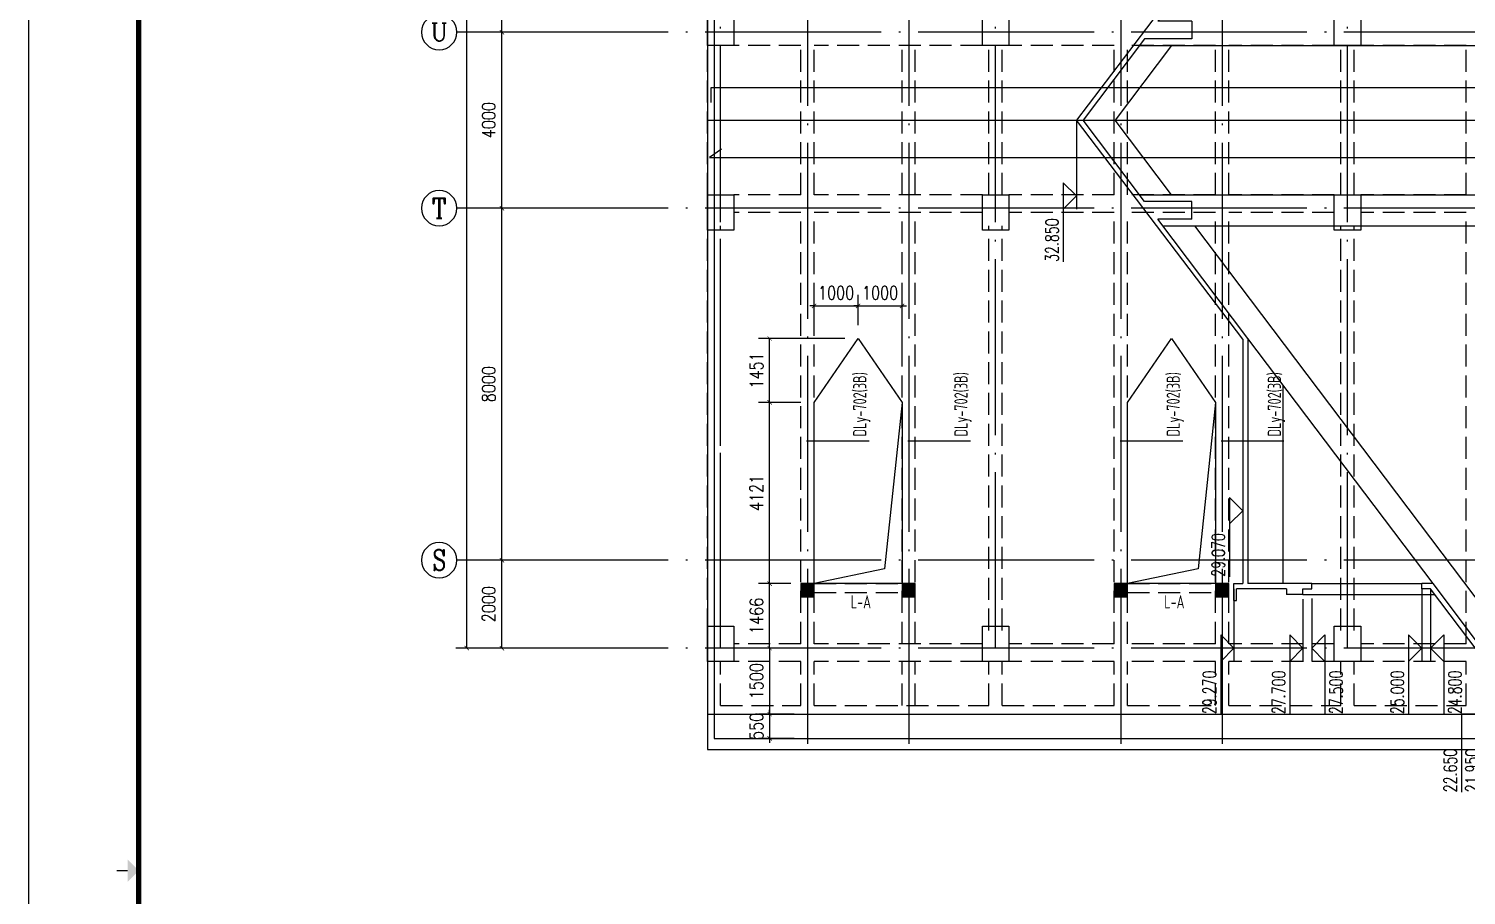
# Model space of a CAD drawing. Header units: millimetres. Extents: x 2998490 to 15040601, y 444546 to 7822218.
# Drawn here: x 14841995 to 14874672, y 7443156 to 7462848 of the extents above; entities that cross this region are included whole.
import ezdxf
from ezdxf.enums import TextEntityAlignment as Align

# ---------------------------------------------------------------- set-up
doc = ezdxf.new("R2010")
doc.units = ezdxf.units.MM
doc.header["$LTSCALE"] = 2000
doc.linetypes.add('DASH', pattern=[0.35, 0.25, -0.1])
doc.linetypes.add('DOTE', pattern=[2.42, 2, -0.2, 0.02, -0.2])
for name, color, linetype in [('3-AXIS', 3, 'Continuous'), ('3-AXIS_TEXT', 7, 'Continuous'), ('3-ban', 84, 'Continuous'), ('3-ban-rein', 1, 'Continuous'), ('3-column-DOWN', 232, 'Continuous'), ('3-dote', 43, 'DOTE'), ('3-liang-R截面-X', 50, 'Continuous'), ('3-liang-R截面-Y', 70, 'Continuous'), ('3-liang-s-1', 44, 'Continuous'), ('3-liang-xu', 120, 'DASH'), ('AXIS', 3, 'Continuous'), ('AXIS_TEXT', 7, 'Continuous'), ('图框', 7, 'Continuous')]:
    doc.layers.add(name, color=color, linetype=linetype)
doc.styles.add('_TCH_AXIS', font='COMPLEX', dxfattribs={"bigfont": 'GBCBIG'})
doc.styles.add('_TCH_DIM', font='SIMPLEX', dxfattribs={"bigfont": 'GBCBIG'})
doc.styles.add('COMPLEX', font='COMPLEX')
doc.styles.add('DIM_FONT', font='SIMPLEX', dxfattribs={"width": 0.8, "bigfont": 'HZTXT'})
doc.styles.add('TSSD_Rein', font='Tssdeng.shx', dxfattribs={"width": 0.7, "bigfont": 'hztxt.shx'})
doc.dimstyles.new('DIMN100', dxfattribs={"dimtxt": 300, "dimasz": 100, "dimexe": 250, "dimexo": 300, "dimgap": 150, "dimtad": 1, "dimdec": 0, "dimzin": 0, "dimdsep": 46, "dimtxsty": 'DIM_FONT', "dimblk": 'ARCHTICK', "dimcen": 0.09, "dimclrt": 7, "dimazin": 2, "dimtfac": 1, "dimtdec": 0, "dimtix": 1, "dimtmove": 2, "dimatfit": 3, "dimldrblk": 'ARCHTICK', "dimfxl": 0, "dimtolj": 1, "dimtzin": 0, "dimarcsym": 0})

# ---------------------------------------------------------------- blocks, each defined once
blk = doc.blocks.new('TJAD_TK_A0')
at = {"layer": '图框'}
blk.add_line((973, -441.7), (973, 399.3), dxfattribs=at)
at = {"layer": '图框', "const_width": 1.2}
blk.add_lwpolyline([(2152, -431.7), (2152, 389.3), (998, 389.3), (998, -431.7)], close=True, dxfattribs=at)
at = {"layer": '图框', "const_width": 0.3}
blk.add_lwpolyline([(995.5, -21.2), (993, -21.2)], dxfattribs=at)
at = {"layer": '图框'}
blk.add_solid([(995.5, -23.7), (995.5, -18.7), (998, -21.2)], dxfattribs=at)
blk = doc.blocks.new('_ArchTick')
at = {"color": 0, "linetype": 'ByBlock', "const_width": 0.15}
blk.add_lwpolyline([(-0.5, -0.5), (0.5, 0.5)], dxfattribs=at)
blk = doc.blocks.new('*D714')
at = {"layer": 'AXIS', "color": 0, "lineweight": -2}
for p, q in [((14854449, 7450771), (14852501, 7450771)), ((14852751, 7448771), (14852751, 7450771)), ((14854449, 7448771), (14852501, 7448771))]:
    blk.add_line(p, q, dxfattribs=at)
at = {"layer": 'Defpoints', "color": 0}
for p in [(14852751, 7450771), (14854749, 7450771), (14854749, 7448771)]:
    blk.add_point(p, dxfattribs=at)
at = {"layer": 'AXIS', "color": 0, "lineweight": -2, "xscale": 100, "yscale": 100, "zscale": 100}
for p, rotation in [((14852751, 7450771), 90), ((14852751, 7448771), 270)]:
    blk.add_blockref('_ArchTick', p, dxfattribs=dict(at, rotation=rotation))
at = {"layer": 'AXIS', "color": 7, "insert": (14852451, 7449771), "char_height": 300, "attachment_point": 5, "rotation": 90, "style": 'DIM_FONT'}
blk.add_mtext('\\A1;2000', dxfattribs=at)
blk = doc.blocks.new('*D715')
at = {"layer": 'AXIS', "color": 0, "lineweight": -2}
for p, q in [((14854449, 7458771), (14852501, 7458771)), ((14852751, 7450771), (14852751, 7458771)), ((14854449, 7450771), (14852501, 7450771))]:
    blk.add_line(p, q, dxfattribs=at)
at = {"layer": 'Defpoints', "color": 0}
for p in [(14852751, 7458771), (14854749, 7458771), (14854749, 7450771)]:
    blk.add_point(p, dxfattribs=at)
at = {"layer": 'AXIS', "color": 0, "lineweight": -2, "xscale": 100, "yscale": 100, "zscale": 100}
for p, rotation in [((14852751, 7458771), 90), ((14852751, 7450771), 270)]:
    blk.add_blockref('_ArchTick', p, dxfattribs=dict(at, rotation=rotation))
at = {"layer": 'AXIS', "color": 7, "insert": (14852451, 7454771), "char_height": 300, "attachment_point": 5, "rotation": 90, "style": 'DIM_FONT'}
blk.add_mtext('\\A1;8000', dxfattribs=at)
blk = doc.blocks.new('*D716')
at = {"layer": 'AXIS', "color": 0, "lineweight": -2}
for p, q in [((14854449, 7462771), (14852501, 7462771)), ((14852751, 7458771), (14852751, 7462771)), ((14854449, 7458771), (14852501, 7458771))]:
    blk.add_line(p, q, dxfattribs=at)
at = {"layer": 'Defpoints', "color": 0}
for p in [(14852751, 7462771), (14854749, 7462771), (14854749, 7458771)]:
    blk.add_point(p, dxfattribs=at)
at = {"layer": 'AXIS', "color": 0, "lineweight": -2, "xscale": 100, "yscale": 100, "zscale": 100}
for p, rotation in [((14852751, 7462771), 90), ((14852751, 7458771), 270)]:
    blk.add_blockref('_ArchTick', p, dxfattribs=dict(at, rotation=rotation))
at = {"layer": 'AXIS', "color": 7, "insert": (14852451, 7460771), "char_height": 300, "attachment_point": 5, "rotation": 90, "style": 'DIM_FONT'}
blk.add_mtext('\\A1;4000', dxfattribs=at)
blk = doc.blocks.new('*D717')
at = {"layer": 'AXIS', "color": 0, "lineweight": -2}
for p, q in [((14854449, 7465670), (14852501, 7465670)), ((14852751, 7462771), (14852751, 7465670)), ((14854449, 7462771), (14852501, 7462771))]:
    blk.add_line(p, q, dxfattribs=at)
at = {"layer": 'Defpoints', "color": 0}
for p in [(14852751, 7465670), (14854749, 7465670), (14854749, 7462771)]:
    blk.add_point(p, dxfattribs=at)
at = {"layer": 'AXIS', "color": 0, "lineweight": -2, "xscale": 100, "yscale": 100, "zscale": 100}
for p, rotation in [((14852751, 7465670), 90), ((14852751, 7462771), 270)]:
    blk.add_blockref('_ArchTick', p, dxfattribs=dict(at, rotation=rotation))
at = {"layer": 'AXIS', "color": 7, "insert": (14852451, 7464221), "char_height": 300, "attachment_point": 5, "rotation": 90, "style": 'DIM_FONT'}
blk.add_mtext('\\A1;2900', dxfattribs=at)
blk = doc.blocks.new('*D724')
at = {"layer": 'AXIS', "color": 0, "lineweight": -2}
for p, q in [((14855249, 7476771), (14851701, 7476771)), ((14851951, 7448771), (14851951, 7476771)), ((14855249, 7448771), (14851701, 7448771))]:
    blk.add_line(p, q, dxfattribs=at)
at = {"layer": 'Defpoints', "color": 0}
for p in [(14851951, 7476771), (14855549, 7476771), (14855549, 7448771)]:
    blk.add_point(p, dxfattribs=at)
at = {"layer": 'AXIS', "color": 0, "lineweight": -2, "xscale": 100, "yscale": 100, "zscale": 100}
for p, rotation in [((14851951, 7476771), 90), ((14851951, 7448771), 270)]:
    blk.add_blockref('_ArchTick', p, dxfattribs=dict(at, rotation=rotation))
at = {"layer": 'AXIS', "color": 7, "insert": (14851528, 7464260), "char_height": 300, "attachment_point": 5, "rotation": 90, "style": 'DIM_FONT'}
blk.add_mtext('\\A1;28000', dxfattribs=at)
blk = doc.blocks.new('_AXISO')
blk.add_circle((0, 0), 0.5)
at = {"layer": '3-AXIS_TEXT', "style": 'COMPLEX', "width": 1.041667}
blk.add_attdef('A', text='', height=0.56, dxfattribs=at).set_placement((-0.25, -0.28), (0.25, -0.28), align=Align.FIT)
blk = doc.blocks.new('*D871')
at = {"layer": '3-ban', "color": 0, "lineweight": -2}
for p, q in [((14859318, 7450237), (14858587, 7450237)), ((14858837, 7448771), (14858837, 7450237)), ((14859318, 7448771), (14858587, 7448771))]:
    blk.add_line(p, q, dxfattribs=at)
at = {"layer": 'Defpoints', "color": 0}
for p in [(14858837, 7450237), (14859618, 7450237), (14859618, 7448771)]:
    blk.add_point(p, dxfattribs=at)
at = {"layer": '3-ban', "color": 0, "lineweight": -2, "xscale": 100, "yscale": 100, "zscale": 100}
for p, rotation in [((14858837, 7450237), 90), ((14858837, 7448771), 270)]:
    blk.add_blockref('_ArchTick', p, dxfattribs=dict(at, rotation=rotation))
at = {"layer": '3-ban', "color": 7, "insert": (14858537, 7449504), "char_height": 300, "attachment_point": 5, "rotation": 90, "style": 'DIM_FONT'}
blk.add_mtext('\\A1;1466', dxfattribs=at)
blk = doc.blocks.new('*D872')
at = {"layer": '3-ban', "color": 0, "lineweight": -2}
for p, q in [((14859547, 7454358), (14858587, 7454358)), ((14858837, 7450237), (14858837, 7454358)), ((14859318, 7450237), (14858587, 7450237))]:
    blk.add_line(p, q, dxfattribs=at)
at = {"layer": 'Defpoints', "color": 0}
for p in [(14858837, 7454358), (14859847, 7454358), (14859618, 7450237)]:
    blk.add_point(p, dxfattribs=at)
at = {"layer": '3-ban', "color": 0, "lineweight": -2, "xscale": 100, "yscale": 100, "zscale": 100}
for p, rotation in [((14858837, 7454358), 90), ((14858837, 7450237), 270)]:
    blk.add_blockref('_ArchTick', p, dxfattribs=dict(at, rotation=rotation))
at = {"layer": '3-ban', "color": 7, "insert": (14858537, 7452298), "char_height": 300, "attachment_point": 5, "rotation": 90, "style": 'DIM_FONT'}
blk.add_mtext('\\A1;4121', dxfattribs=at)
blk = doc.blocks.new('*D873')
at = {"layer": '3-ban', "color": 0, "lineweight": -2}
for p, q in [((14860547, 7455809), (14858587, 7455809)), ((14858837, 7454358), (14858837, 7455809)), ((14859547, 7454358), (14858587, 7454358))]:
    blk.add_line(p, q, dxfattribs=at)
at = {"layer": 'Defpoints', "color": 0}
for p in [(14858837, 7455809), (14860847, 7455809), (14859847, 7454358)]:
    blk.add_point(p, dxfattribs=at)
at = {"layer": '3-ban', "color": 0, "lineweight": -2, "xscale": 100, "yscale": 100, "zscale": 100}
for p, rotation in [((14858837, 7455809), 90), ((14858837, 7454358), 270)]:
    blk.add_blockref('_ArchTick', p, dxfattribs=dict(at, rotation=rotation))
at = {"layer": '3-ban', "color": 7, "insert": (14858537, 7455084), "char_height": 300, "attachment_point": 5, "rotation": 90, "style": 'DIM_FONT'}
blk.add_mtext('\\A1;1451', dxfattribs=at)
blk = doc.blocks.new('*D874')
at = {"layer": '3-ban', "color": 0, "lineweight": -2}
for p, q in [((14859847, 7456109), (14859847, 7456798)), ((14860847, 7456109), (14860847, 7456798)), ((14859847, 7456548), (14859747, 7456548)), ((14859847, 7456548), (14860847, 7456548)), ((14860847, 7456548), (14860947, 7456548))]:
    blk.add_line(p, q, dxfattribs=at)
at = {"layer": 'Defpoints', "color": 0}
for p in [(14860847, 7456548), (14859847, 7455809), (14860847, 7455809)]:
    blk.add_point(p, dxfattribs=at)
at = {"layer": '3-ban', "color": 0, "lineweight": -2, "xscale": 100, "yscale": 100, "zscale": 100}
blk.add_blockref('_ArchTick', (14859847, 7456548), dxfattribs=at)
at = {"layer": '3-ban', "color": 0, "lineweight": -2, "xscale": 100, "yscale": 100, "zscale": 100, "rotation": 180}
blk.add_blockref('_ArchTick', (14860847, 7456548), dxfattribs=at)
at = {"layer": '3-ban', "color": 7, "insert": (14860347, 7456848), "char_height": 300, "attachment_point": 5, "style": 'DIM_FONT'}
blk.add_mtext('\\A1;1000', dxfattribs=at)
blk = doc.blocks.new('*D875')
at = {"layer": '3-ban', "color": 0, "lineweight": -2}
for p, q in [((14860847, 7456109), (14860847, 7456798)), ((14861847, 7455609), (14861847, 7456798)), ((14860847, 7456548), (14860747, 7456548)), ((14860847, 7456548), (14861847, 7456548)), ((14861847, 7456548), (14861947, 7456548))]:
    blk.add_line(p, q, dxfattribs=at)
at = {"layer": 'Defpoints', "color": 0}
for p in [(14861847, 7456548), (14860847, 7455809), (14861847, 7455309)]:
    blk.add_point(p, dxfattribs=at)
at = {"layer": '3-ban', "color": 0, "lineweight": -2, "xscale": 100, "yscale": 100, "zscale": 100}
blk.add_blockref('_ArchTick', (14860847, 7456548), dxfattribs=at)
at = {"layer": '3-ban', "color": 0, "lineweight": -2, "xscale": 100, "yscale": 100, "zscale": 100, "rotation": 180}
blk.add_blockref('_ArchTick', (14861847, 7456548), dxfattribs=at)
at = {"layer": '3-ban', "color": 7, "insert": (14861347, 7456848), "char_height": 300, "attachment_point": 5, "style": 'DIM_FONT'}
blk.add_mtext('\\A1;1000', dxfattribs=at)
blk = doc.blocks.new('*D1600')
at = {"layer": '3-ban', "color": 0, "lineweight": -2}
for p, q in [((14859397, 7448771), (14858587, 7448771)), ((14858837, 7448771), (14858837, 7447271)), ((14859397, 7447271), (14858587, 7447271))]:
    blk.add_line(p, q, dxfattribs=at)
at = {"layer": 'Defpoints', "color": 0}
for p in [(14859697, 7448771), (14858837, 7447271), (14859697, 7447271)]:
    blk.add_point(p, dxfattribs=at)
at = {"layer": '3-ban', "color": 0, "lineweight": -2, "xscale": 100, "yscale": 100, "zscale": 100}
for p, rotation in [((14858837, 7448771), 90), ((14858837, 7447271), 270)]:
    blk.add_blockref('_ArchTick', p, dxfattribs=dict(at, rotation=rotation))
at = {"layer": '3-ban', "color": 7, "insert": (14858537, 7448021), "char_height": 300, "attachment_point": 5, "rotation": 90, "style": 'DIM_FONT'}
blk.add_mtext('\\A1;1500', dxfattribs=at)
blk = doc.blocks.new('*D1601')
at = {"layer": '3-ban', "color": 0, "lineweight": -2}
for p, q in [((14859397, 7447271), (14858587, 7447271)), ((14858837, 7447271), (14858837, 7447371)), ((14858837, 7447271), (14858837, 7446721)), ((14859397, 7446721), (14858587, 7446721)), ((14858837, 7446721), (14858837, 7446621))]:
    blk.add_line(p, q, dxfattribs=at)
at = {"layer": 'Defpoints', "color": 0}
for p in [(14859697, 7447271), (14858837, 7446721), (14859697, 7446721)]:
    blk.add_point(p, dxfattribs=at)
at = {"layer": '3-ban', "color": 0, "lineweight": -2, "xscale": 100, "yscale": 100, "zscale": 100}
for p, rotation in [((14858837, 7447271), 270), ((14858837, 7446721), 90)]:
    blk.add_blockref('_ArchTick', p, dxfattribs=dict(at, rotation=rotation))
at = {"layer": '3-ban', "color": 7, "insert": (14858537, 7446996), "char_height": 300, "attachment_point": 5, "rotation": 90, "style": 'DIM_FONT'}
blk.add_mtext('\\A1;550', dxfattribs=at)
blk = doc.blocks.new('wp')
at = {"layer": '3-ban'}
for p, q in [((14071214, 7460441), (14069414, 7460441)), ((14070914, 7460141), (14070614, 7460441)), ((14070914, 7460141), (14071214, 7460441)), ((14072636, 7460141), (14070614, 7460141)), ((14070936, 7457979), (14072636, 7459263)), ((14074336, 7457979), (14072636, 7459263)), ((14070936, 7458706), (14070936, 7448291)), ((14074336, 7458731), (14074336, 7448291)), ((14070236, 7458177), (14070236, 7448291)), ((14075036, 7458202), (14075036, 7448291)), ((14060736, 7450272), (14070236, 7457450)), ((14084536, 7450272), (14075036, 7457450)), ((14060936, 7456862), (14059136, 7456862)), ((14060636, 7456562), (14060336, 7456862)), ((14060636, 7456562), (14060936, 7456862)), ((14061982, 7456562), (14060336, 7456562)), ((14064059, 7456662), (14062259, 7456662)), ((14063759, 7456362), (14063459, 7456662)), ((14063759, 7456362), (14064059, 7456662)), ((14062102, 7452032), (14067674, 7456242)), ((14065106, 7456362), (14063459, 7456362)), ((14083169, 7452032), (14077597, 7456242)), ((14062102, 7455444), (14066619, 7455444)), ((14083169, 7455444), (14078653, 7455444)), ((14060936, 7455291), (14059136, 7455291)), ((14060636, 7454991), (14060336, 7455291)), ((14060636, 7454991), (14060936, 7455291)), ((14061752, 7454991), (14060336, 7454991)), ((14060636, 7454791), (14060336, 7454491)), ((14061768, 7454791), (14060336, 7454791)), ((14060636, 7454791), (14060936, 7454491)), ((14061852, 7454991), (14061852, 7451993)), ((14062102, 7454791), (14062102, 7452291)), ((14083169, 7454791), (14083169, 7452291)), ((14083389, 7454991), (14083389, 7452016)), ((14060936, 7454491), (14059136, 7454491)), ((14060936, 7452591), (14059136, 7452591)), ((14060636, 7452291), (14060336, 7452591)), ((14060636, 7452291), (14060936, 7452591)), ((14061982, 7452291), (14060336, 7452291)), ((14060636, 7452091), (14060336, 7451791)), ((14061982, 7452091), (14060336, 7452091)), ((14060636, 7452091), (14060936, 7451791)), ((14086736, 7452045), (14085236, 7452045)), ((14086736, 7449791), (14086736, 7452045)), ((14060936, 7451791), (14059136, 7451791)), ((14059136, 7451389), (14057361, 7451389)), ((14059136, 7449941), (14059136, 7451389)), ((14086411, 7451256), (14084911, 7451256)), ((14086411, 7449241), (14086411, 7451256)), ((14058861, 7450895), (14057361, 7450895)), ((14058861, 7449241), (14058861, 7450895)), ((14059136, 7449941), (14058836, 7450241)), ((14059436, 7450241), (14058836, 7450241)), ((14059136, 7449941), (14059436, 7450241)), ((14058786, 7450091), (14056986, 7450091)), ((14058486, 7449791), (14058186, 7450091)), ((14058486, 7449791), (14058786, 7450091)), ((14059436, 7449290), (14060336, 7449970)), ((14060336, 7449922), (14060336, 7448891)), ((14060736, 7449922), (14060736, 7448891)), ((14084536, 7449922), (14084536, 7448891)), ((14085836, 7449290), (14084936, 7449970)), ((14084936, 7449922), (14084936, 7448891)), ((14086736, 7449791), (14086436, 7450091)), ((14087036, 7450091), (14086436, 7450091)), ((14086736, 7449791), (14087036, 7450091)), ((14058861, 7449241), (14058561, 7449541)), ((14059161, 7449541), (14058561, 7449541)), ((14058586, 7449791), (14059136, 7449791)), ((14058861, 7449241), (14059161, 7449541)), ((14086411, 7449241), (14086111, 7449541)), ((14086711, 7449541), (14086111, 7449541)), ((14086686, 7449791), (14086136, 7449791)), ((14086686, 7449791), (14086136, 7449791)), ((14086411, 7449241), (14086711, 7449541)), ((14060736, 7447591), (14069836, 7447591)), ((14074336, 7447791), (14070936, 7447791)), ((14084536, 7447591), (14075436, 7447591)), ((14060386, 7447441), (14060736, 7447441)), ((14084886, 7447441), (14084536, 7447441))]:
    blk.add_line(p, q, dxfattribs=at)
at = {"layer": '3-ban', "color": 2}
for p, q in [((14067661, 7456362), (14072636, 7460141)), ((14070786, 7458593), (14072636, 7459990)), ((14077611, 7456362), (14072636, 7460141)), ((14074486, 7458593), (14072636, 7459990)), ((14070786, 7457515), (14070786, 7458593)), ((14074486, 7457515), (14074486, 7458593)), ((14067674, 7456242), (14070386, 7458290)), ((14070386, 7457515), (14070386, 7458290)), ((14074886, 7457515), (14074886, 7458290)), ((14077597, 7456242), (14074886, 7458290)), ((14070386, 7457515), (14070786, 7457515)), ((14074886, 7457515), (14074486, 7457515)), ((14061722, 7456562), (14061722, 7456499)), ((14061722, 7456562), (14062102, 7456562)), ((14061722, 7456499), (14061982, 7456499)), ((14061982, 7455366), (14061982, 7456499)), ((14062102, 7456562), (14062102, 7456362)), ((14083169, 7456562), (14083169, 7456362)), ((14083549, 7456562), (14083169, 7456562)), ((14083549, 7456499), (14083289, 7456499)), ((14083289, 7455366), (14083289, 7456499)), ((14083549, 7456562), (14083549, 7456499)), ((14067661, 7456362), (14062102, 7456362)), ((14062102, 7454791), (14062102, 7456242)), ((14067674, 7456242), (14062102, 7456242)), ((14077597, 7456242), (14083169, 7456242)), ((14077611, 7456362), (14083169, 7456362)), ((14083169, 7454791), (14083169, 7456242)), ((14061982, 7455366), (14061852, 7455366)), ((14061852, 7454991), (14061852, 7455366)), ((14083289, 7455366), (14083419, 7455366)), ((14083419, 7454991), (14083419, 7455366)), ((14061852, 7454991), (14061982, 7454991)), ((14061982, 7454991), (14061982, 7454791)), ((14061982, 7454791), (14062102, 7454791)), ((14083289, 7454791), (14083169, 7454791)), ((14083289, 7454991), (14083289, 7454791)), ((14083419, 7454991), (14083289, 7454991)), ((14061982, 7452091), (14061982, 7452291)), ((14061982, 7452291), (14062102, 7452291)), ((14062102, 7452032), (14062102, 7452291)), ((14083169, 7452032), (14083169, 7452291)), ((14083289, 7452291), (14083169, 7452291)), ((14083289, 7452091), (14083289, 7452291)), ((14059136, 7449941), (14061982, 7452091)), ((14060736, 7450999), (14062102, 7452032)), ((14084536, 7450999), (14083169, 7452032)), ((14086136, 7449941), (14083289, 7452091)), ((14060736, 7449922), (14060736, 7450999)), ((14084536, 7449922), (14084536, 7450999)), ((14084536, 7449922), (14084536, 7450999)), ((14059436, 7450017), (14060336, 7450697)), ((14060336, 7449922), (14060336, 7450697)), ((14084936, 7449922), (14084936, 7450697)), ((14085836, 7450017), (14084936, 7450697)), ((14059136, 7449941), (14059136, 7449241)), ((14059436, 7450017), (14059436, 7449241)), ((14060336, 7449922), (14060736, 7449922)), ((14084936, 7449922), (14084536, 7449922)), ((14085836, 7450017), (14085836, 7449241)), ((14086136, 7449941), (14086136, 7449241)), ((14058486, 7449791), (14058486, 7449141)), ((14058486, 7449791), (14058586, 7449791)), ((14058586, 7449791), (14058586, 7449241)), ((14086686, 7449791), (14086686, 7449241)), ((14086786, 7449791), (14086686, 7449791)), ((14086786, 7449791), (14086786, 7449141)), ((14059136, 7449241), (14058586, 7449241)), ((14059536, 7449241), (14059436, 7449241)), ((14059536, 7449241), (14059536, 7448891)), ((14085736, 7449241), (14085836, 7449241)), ((14085736, 7449241), (14085736, 7448891)), ((14086136, 7449241), (14086686, 7449241)), ((14059436, 7449141), (14058486, 7449141)), ((14059436, 7449141), (14059436, 7448791)), ((14060736, 7448891), (14059536, 7448891)), ((14060736, 7448891), (14060736, 7448291)), ((14084536, 7448891), (14085736, 7448891)), ((14084536, 7448891), (14084536, 7448291)), ((14085836, 7449141), (14086786, 7449141)), ((14085836, 7449141), (14085836, 7448791)), ((14060336, 7448791), (14059436, 7448791)), ((14060336, 7447441), (14060336, 7448791)), ((14084936, 7447441), (14084936, 7448791)), ((14084936, 7448791), (14085836, 7448791)), ((14076986, 7448291), (14060736, 7448291)), ((14084536, 7448291), (14076986, 7448291)), ((14060736, 7448191), (14060736, 7447141)), ((14070536, 7448191), (14060736, 7448191)), ((14070536, 7448191), (14070536, 7447591)), ((14070936, 7448191), (14070936, 7447491)), ((14074336, 7448191), (14070936, 7448191)), ((14074336, 7448191), (14074336, 7447491)), ((14084536, 7448191), (14074736, 7448191)), ((14074736, 7448191), (14074736, 7447591)), ((14084536, 7448191), (14084536, 7447141)), ((14069836, 7447591), (14070536, 7447591)), ((14069836, 7447591), (14069836, 7447491)), ((14069836, 7447591), (14069836, 7447491)), ((14075436, 7447591), (14074736, 7447591)), ((14075436, 7447591), (14075436, 7447491)), ((14075436, 7447491), (14075436, 7447591)), ((14060336, 7447441), (14060386, 7447441)), ((14060386, 7447441), (14060386, 7447391)), ((14060436, 7447391), (14060386, 7447391)), ((14060436, 7447391), (14060436, 7447191)), ((14069836, 7447491), (14070936, 7447491)), ((14075436, 7447491), (14074336, 7447491)), ((14084836, 7447391), (14084886, 7447391)), ((14084836, 7447391), (14084836, 7447191)), ((14084886, 7447441), (14084886, 7447391)), ((14084936, 7447441), (14084886, 7447441)), ((14060486, 7447191), (14060436, 7447191)), ((14060486, 7447191), (14060486, 7447141)), ((14060736, 7447141), (14060486, 7447141)), ((14084536, 7447141), (14084786, 7447141)), ((14084786, 7447191), (14084836, 7447191)), ((14084786, 7447191), (14084786, 7447141))]:
    blk.add_line(p, q, dxfattribs=at)
at = {"layer": '3-ban', "style": '_TCH_DIM', "width": 0.705882}
for s, p in [('32.850', (14069414, 7460546)), ('29.270', (14059136, 7456967)), ('29.070', (14062259, 7456767)), ('27.700', (14059136, 7455396)), ('27.500', (14059136, 7454089)), ('25.000', (14059136, 7452696)), ('22.500', (14085236, 7452150)), ('22.650', (14057361, 7451494)), ('24.800', (14059136, 7451389)), ('21.950', (14084911, 7451361)), ('21.950', (14057361, 7451000)), ('22.500', (14056986, 7450196))]:
    blk.add_text(s, height=297.5, dxfattribs=at).set_placement(p)

msp = doc.modelspace()

# ---------------------------------------------------------------- hatches: boundary and pattern name
at = {"layer": '3-ban'}
for points in [[(14859547.2, 7449937.1), (14859847.2, 7449937.1), (14859847.2, 7450237.1), (14859547.2, 7450237.1)], [(14861847.2, 7449937.1), (14862147.2, 7449937.1), (14862147.2, 7450237.1), (14861847.2, 7450237.1)], [(14866672.2, 7449937.1), (14866972.2, 7449937.1), (14866972.2, 7450237.1), (14866672.2, 7450237.1)], [(14868972.2, 7449937.1), (14869272.2, 7449937.1), (14869272.2, 7450237.1), (14868972.2, 7450237.1)]]:
    msp.add_hatch(color=8, dxfattribs=at).paths.add_polyline_path(points)

# ---------------------------------------------------------------- linework, layer by layer
at = {"layer": '3-AXIS', "color": 15, "linetype": 'DOTE'}
for p, q in [((14857722.1, 7448770.8), (14857722.1, 7477425.6)), ((14863972.1, 7448770.8), (14863972.1, 7477425.6)), ((14871972.1, 7448770.8), (14871972.1, 7477425.6)), ((14933972.1, 7462770.8), (14854748.9, 7462770.8)), ((14933972.1, 7458770.8), (14854748.9, 7458770.8)), ((14933972.1, 7450770.8), (14854748.9, 7450770.8)), ((14933972.1, 7448770.8), (14854748.9, 7448770.8))]:
    msp.add_line(p, q, dxfattribs=at)
at = {"layer": '3-ban'}
for points in [[(14859547.2, 7449937.1), (14859847.2, 7449937.1), (14859847.2, 7450237.1), (14859547.2, 7450237.1)], [(14861847.2, 7449937.1), (14862147.2, 7449937.1), (14862147.2, 7450237.1), (14861847.2, 7450237.1)], [(14866672.2, 7449937.1), (14866972.2, 7449937.1), (14866972.2, 7450237.1), (14866672.2, 7450237.1)], [(14868972.2, 7449937.1), (14869272.2, 7449937.1), (14869272.2, 7450237.1), (14868972.2, 7450237.1)]]:
    msp.add_lwpolyline(points, close=True, dxfattribs=at)
at = {"layer": '3-ban-rein', "elevation": 5065}
for points in [[(14857509, 7461175.3), (14857509, 7461513.2), (14922083, 7461513.2), (14922083, 7461167.2)], [(14857745.8, 7460112.3), (14857472.2, 7459918.9), (14922113.8, 7459918.9), (14921884.5, 7460122)]]:
    msp.add_lwpolyline(points, dxfattribs=at)
at = {"layer": '3-column-DOWN'}
for points in [[(14858022.2, 7462470.8), (14857422.2, 7462470.8), (14857422.2, 7463270.8), (14858022.2, 7463270.8)], [(14864272.2, 7462470.8), (14863672.2, 7462470.8), (14863672.2, 7463270.8), (14864272.2, 7463270.8)], [(14872272.2, 7462470.8), (14871672.2, 7462470.8), (14871672.2, 7463270.8), (14872272.2, 7463270.8)], [(14858022.2, 7458270.8), (14857422.2, 7458270.8), (14857422.2, 7459070.8), (14858022.2, 7459070.8)], [(14864272.2, 7458270.8), (14863672.2, 7458270.8), (14863672.2, 7459070.8), (14864272.2, 7459070.8)], [(14872272.2, 7458270.8), (14871672.2, 7458270.8), (14871672.2, 7459070.8), (14872272.2, 7459070.8)], [(14858022.2, 7448470.8), (14857422.2, 7448470.8), (14857422.2, 7449270.8), (14858022.2, 7449270.8)], [(14864272.2, 7448470.8), (14863672.2, 7448470.8), (14863672.2, 7449270.8), (14864272.2, 7449270.8)], [(14872272.2, 7448470.8), (14871672.2, 7448470.8), (14871672.2, 7449270.8), (14872272.2, 7449270.8)]]:
    msp.add_lwpolyline(points, close=True, dxfattribs=at)
at = {"layer": '3-dote'}
for p, q in [((14859697.1, 7474776), (14859697.1, 7446594.3)), ((14861997.1, 7474776), (14861997.1, 7446594.3)), ((14866822.1, 7474776), (14866822.1, 7446594.3)), ((14869122.1, 7474776), (14869122.1, 7446594.3))]:
    msp.add_line(p, q, dxfattribs=at)
at = {"layer": '3-liang-R截面-Y'}
for p, q in [((14861102.7, 7453476.3), (14859677.6, 7453476.3)), ((14863402.7, 7453476.3), (14861977.6, 7453476.3)), ((14868227.7, 7453476.3), (14866802.6, 7453476.3)), ((14870527.7, 7453476.3), (14869102.6, 7453476.3))]:
    msp.add_line(p, q, dxfattribs=at)
at = {"layer": '3-liang-s-1'}
for p, q in [((14857422.2, 7475070.8), (14857422.2, 7446470.8)), ((14857572.2, 7474820.8), (14857572.2, 7446720.8)), ((14857422.2, 7460770.8), (14912472.2, 7460770.8)), ((14857572.2, 7447270.8), (14921472.2, 7447270.8)), ((14857572.2, 7446720.8), (14922022.2, 7446720.8)), ((14857422.2, 7446470.8), (14922172.2, 7446470.8))]:
    msp.add_line(p, q, dxfattribs=at)
at = {"layer": '3-liang-s-1', "ltscale": 3}
for points in [[(14860847.2, 7455809.3), (14861847.2, 7454358), (14861847.2, 7450237.1), (14859847.2, 7450237.1), (14859847.2, 7454358)], [(14867972.2, 7455809.3), (14868972.2, 7454358), (14868972.2, 7450237.1), (14866972.2, 7450237.1), (14866972.2, 7454358)]]:
    msp.add_lwpolyline(points, close=True, dxfattribs=at)
at = {"layer": '3-liang-s-1'}
for points in [[(14861847.2, 7454358), (14861450.8, 7450571), (14859847.2, 7450237.1)], [(14868972.2, 7454358), (14868575.8, 7450571), (14866972.2, 7450237.1)]]:
    msp.add_lwpolyline(points, dxfattribs=at)
at = {"layer": '3-liang-xu'}
for p, q in [((14857422.2, 7459070.8), (14857422.2, 7462470.8)), ((14857722.2, 7459070.8), (14857722.2, 7462470.8)), ((14859547.2, 7462470.8), (14858022.2, 7462470.8)), ((14859547.2, 7459070.8), (14859547.2, 7462470.8)), ((14863672.2, 7462470.8), (14859847.2, 7462470.8)), ((14859847.2, 7459070.8), (14859847.2, 7462470.8)), ((14861847.2, 7459070.8), (14861847.2, 7462470.8)), ((14862147.2, 7459070.8), (14862147.2, 7462470.8)), ((14863822.2, 7459070.8), (14863822.2, 7462470.8)), ((14864122.2, 7459070.8), (14864122.2, 7462470.8)), ((14866672.2, 7462470.8), (14864272.2, 7462470.8)), ((14866672.2, 7459070.8), (14866672.2, 7462470.8)), ((14866972.2, 7459070.8), (14866972.2, 7462470.8)), ((14868972.2, 7462470.8), (14866972.2, 7462470.8)), ((14868972.2, 7459070.8), (14868972.2, 7462470.8)), ((14871672.2, 7462470.8), (14869272.2, 7462470.8)), ((14869272.2, 7459070.8), (14869272.2, 7462470.8)), ((14871822.2, 7459070.8), (14871822.2, 7462470.8)), ((14872122.2, 7459070.8), (14872122.2, 7462470.8)), ((14874672.2, 7462470.8), (14872272.2, 7462470.8)), ((14874672.2, 7459070.8), (14874672.2, 7462470.8)), ((14859547.2, 7459070.8), (14858022.2, 7459070.8)), ((14863672.2, 7459070.8), (14859847.2, 7459070.8)), ((14866672.2, 7459070.8), (14864272.2, 7459070.8)), ((14868972.2, 7459070.8), (14866972.2, 7459070.8)), ((14871672.2, 7459070.8), (14869272.2, 7459070.8)), ((14874672.2, 7459070.8), (14872272.2, 7459070.8)), ((14859547.2, 7458670.8), (14858022.2, 7458670.8)), ((14859547.2, 7448870.8), (14859547.2, 7458670.8)), ((14863672.2, 7458670.8), (14859847.2, 7458670.8)), ((14859847.2, 7448870.8), (14859847.2, 7458670.8)), ((14861847.2, 7448870.8), (14861847.2, 7458670.8)), ((14862147.2, 7448870.8), (14862147.2, 7458670.8)), ((14866672.2, 7458670.8), (14864272.2, 7458670.8)), ((14866672.2, 7448870.8), (14866672.2, 7458670.8)), ((14868972.2, 7458670.8), (14866972.2, 7458670.8)), ((14866972.2, 7448870.8), (14866972.2, 7458670.8)), ((14868972.2, 7448870.8), (14868972.2, 7458670.8)), ((14871672.2, 7458670.8), (14869272.2, 7458670.8)), ((14869272.2, 7448870.8), (14869272.2, 7458670.8)), ((14874672.2, 7458670.8), (14872272.2, 7458670.8)), ((14874672.2, 7448870.8), (14874672.2, 7458670.8)), ((14857422.2, 7449170.8), (14857422.2, 7458370.8)), ((14857722.2, 7449170.8), (14857722.2, 7458370.8)), ((14863822.2, 7449170.8), (14863822.2, 7458370.8)), ((14864122.2, 7449170.8), (14864122.2, 7458370.8)), ((14871822.2, 7449170.8), (14871822.2, 7458370.8)), ((14872122.2, 7449170.8), (14872122.2, 7458370.8)), ((14859847.2, 7450237.1), (14861847.2, 7450237.1)), ((14866972.2, 7450237.1), (14868972.2, 7450237.1)), ((14859847.2, 7450037.1), (14861847.2, 7450037.1)), ((14866972.2, 7450037.1), (14868972.2, 7450037.1)), ((14859547.2, 7448870.8), (14858022.2, 7448870.8)), ((14863672.2, 7448870.8), (14859847.2, 7448870.8)), ((14866672.2, 7448870.8), (14864272.2, 7448870.8)), ((14868972.2, 7448870.8), (14866972.2, 7448870.8)), ((14871672.2, 7448870.8), (14869272.2, 7448870.8)), ((14874672.2, 7448870.8), (14872272.2, 7448870.8)), ((14857422.2, 7448470.8), (14857422.2, 7447270.8)), ((14857722.2, 7447470.8), (14857722.2, 7448470.8)), ((14859547.2, 7448470.8), (14858022.2, 7448470.8)), ((14859547.2, 7447470.8), (14859547.2, 7448470.8)), ((14863672.2, 7448470.8), (14859847.2, 7448470.8)), ((14859847.2, 7447470.8), (14859847.2, 7448470.8)), ((14861847.2, 7447470.8), (14861847.2, 7448470.8)), ((14862147.2, 7447470.8), (14862147.2, 7448470.8)), ((14863822.2, 7447470.8), (14863822.2, 7448470.8)), ((14864122.2, 7447470.8), (14864122.2, 7448470.8)), ((14866672.2, 7448470.8), (14864272.2, 7448470.8)), ((14866672.2, 7447470.8), (14866672.2, 7448470.8)), ((14866972.2, 7447470.8), (14866972.2, 7448470.8)), ((14868972.2, 7448470.8), (14866972.2, 7448470.8)), ((14868972.2, 7447470.8), (14868972.2, 7448470.8)), ((14871672.2, 7448470.8), (14869272.2, 7448470.8)), ((14869272.2, 7447470.8), (14869272.2, 7448470.8)), ((14871822.2, 7447470.8), (14871822.2, 7448470.8)), ((14872122.2, 7447470.8), (14872122.2, 7448470.8)), ((14874672.2, 7448470.8), (14872272.2, 7448470.8)), ((14874672.2, 7447470.8), (14874672.2, 7448470.8)), ((14857422.2, 7447270.8), (14921472.1, 7447270.8)), ((14857722.2, 7447470.8), (14859547.2, 7447470.8)), ((14859847.2, 7447470.8), (14863822.2, 7447470.8)), ((14864122.2, 7447470.8), (14866672.2, 7447470.8)), ((14866972.2, 7447470.8), (14868972.2, 7447470.8)), ((14869272.2, 7447470.8), (14871822.2, 7447470.8)), ((14872122.2, 7447470.8), (14874672.2, 7447470.8))]:
    msp.add_line(p, q, dxfattribs=at)
at = {"layer": 'AXIS'}
for p, q in [((14854748.9, 7462770.8), (14851724.4, 7462770.8)), ((14854748.9, 7458770.8), (14851724.4, 7458770.8)), ((14854748.9, 7450770.8), (14851724.4, 7450770.8))]:
    msp.add_line(p, q, dxfattribs=at)

# ---------------------------------------------------------------- block references
at = {"layer": '3-ban', "rotation": 90}
msp.add_blockref('wp', (22325951.7, -6611864.9), dxfattribs=at)
at = {"layer": 'AXIS'}
ref = msp.add_blockref('_AXISO', (14851324.4, 7462770.8), dxfattribs=dict(at, xscale=-800, yscale=800, zscale=800))
ref.add_attrib('A', 'U', dxfattribs={"layer": 'AXIS_TEXT', "height": 405.5, "style": '_TCH_AXIS'}).set_placement((14851131.3, 7462568), (14851517.5, 7462568), align=Align.FIT)
ref = msp.add_blockref('_AXISO', (14851324.4, 7458770.8), dxfattribs=dict(at, xscale=-800, yscale=800, zscale=800))
ref.add_attrib('A', 'T', dxfattribs={"layer": 'AXIS_TEXT', "height": 455.7, "style": '_TCH_AXIS'}).set_placement((14851161.7, 7458542.9), (14851487.2, 7458542.9), align=Align.FIT)
ref = msp.add_blockref('_AXISO', (14851324.4, 7450770.8), dxfattribs=dict(at, xscale=-800, yscale=800, zscale=800))
ref.add_attrib('A', 'S', dxfattribs={"layer": 'AXIS_TEXT', "height": 465.9, "style": '_TCH_AXIS'}).set_placement((14851169.1, 7450537.8), (14851479.7, 7450537.8), align=Align.FIT)
at = {"layer": '图框', "xscale": 100, "yscale": 100, "zscale": 100}
msp.add_blockref('TJAD_TK_A0', (14744694.6, 7445833.9), dxfattribs=at)

# ---------------------------------------------------------------- texts
at = {"layer": '3-liang-R截面-X', "style": 'TSSD_Rein', "width": 0.7}
for p in [(14860681.5, 7449673.7), (14867806.5, 7449673.7)]:
    msp.add_text('L-A', height=300, dxfattribs=at).set_placement(p)
at = {"layer": '3-liang-R截面-Y', "style": 'TSSD_Rein', "width": 0.7}
for p in [(14861035.3, 7453580.5), (14863335.3, 7453580.5), (14868160.3, 7453580.5), (14870460.3, 7453580.5)]:
    msp.add_text('DLy-702(3B)', height=300, rotation=90, dxfattribs=at).set_placement(p)

# ---------------------------------------------------------------- dimensions: what is measured, and where the dimension line sits
at = {"layer": '3-ban'}
for base, p1, p2, picture, middle in [((14860847.2, 7456548.1), (14859847.2, 7455809.3), (14860847.2, 7455809.3), '*D874', (14860347.2, 7456848.1)), ((14861847.2, 7456548.1), (14860847.2, 7455809.3), (14861847.2, 7455309.2), '*D875', (14861347.2, 7456848.1))]:
    dim = msp.add_linear_dim(base=base, p1=p1, p2=p2, dimstyle='DIMN100', dxfattribs=at)
    dim.commit()
    dim.dimension.update_dxf_attribs({"geometry": picture, "text_midpoint": middle})
for base, p1, p2, picture, middle in [((14858837.2, 7455809.3), (14859847.2, 7454358), (14860847.2, 7455809.3), '*D873', (14858537.2, 7455083.6)), ((14858837.2, 7454358), (14859617.5, 7450237.1), (14859847.2, 7454358), '*D872', (14858537.2, 7452297.5)), ((14858837.2, 7450237.1), (14859617.5, 7448770.8), (14859617.5, 7450237.1), '*D871', (14858537.2, 7449503.9)), ((14858837.2, 7447270.8), (14859697.1, 7448770.8), (14859697.1, 7447270.8), '*D1600', (14858537.2, 7448020.8)), ((14858837.2, 7446720.8), (14859697.1, 7447270.8), (14859697.1, 7446720.8), '*D1601', (14858537.2, 7446995.8))]:
    dim = msp.add_linear_dim(base=base, p1=p1, p2=p2, angle=90, dimstyle='DIMN100', dxfattribs=at)
    dim.commit()
    dim.dimension.update_dxf_attribs({"geometry": picture, "text_midpoint": middle})
at = {"layer": 'AXIS'}
dim = msp.add_linear_dim(base=(14851951.4, 7476770.8), p1=(14855548.9, 7448770.8), p2=(14855548.9, 7476770.8), angle=90, dimstyle='DIMN100', dxfattribs=at)
dim.commit()
dim.dimension.update_dxf_attribs({"geometry": '*D724', "text_midpoint": (14851528.1, 7464260.1), "dimtype": 161})
for p1, p2, picture, middle in [((14854748.9, 7462770.8), (14854748.9, 7465670.4), '*D717', (14852451.4, 7464220.6)), ((14854748.9, 7458770.8), (14854748.9, 7462770.8), '*D716', (14852451.4, 7460770.8)), ((14854748.9, 7450770.8), (14854748.9, 7458770.8), '*D715', (14852451.4, 7454770.8)), ((14854748.9, 7448770.8), (14854748.9, 7450770.8), '*D714', (14852451.4, 7449770.8))]:
    dim = msp.add_aligned_dim(p1=p1, p2=p2, distance=1997.5, dimstyle='DIMN100', dxfattribs=at)
    dim.commit()
    dim.dimension.update_dxf_attribs({"geometry": picture, "text_midpoint": middle})

doc.saveas('drawing.dxf')
